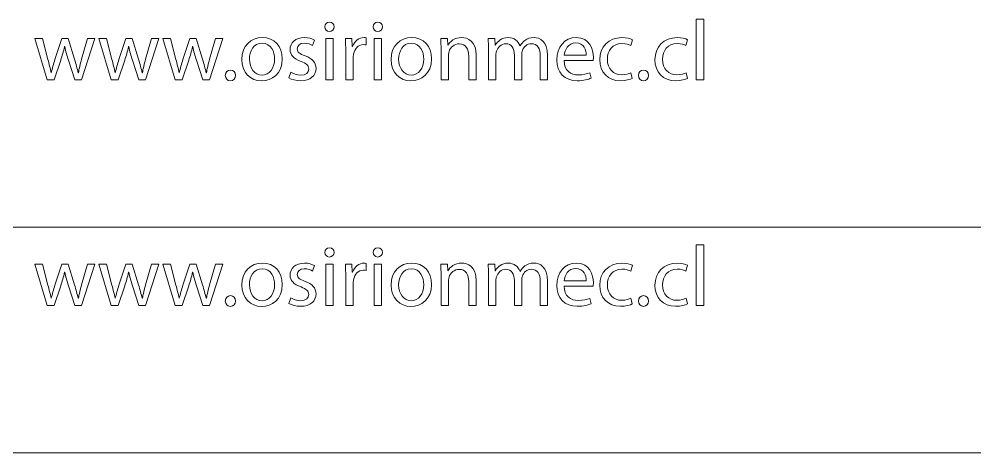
# Model space of a CAD drawing. Header units: inches. Extents: x 4400 to 4800, y 4100 to 4300.
# Drawn here: x 4435.5 to 4491.3, y 4232.9 to 4258.3 of the extents above; entities that cross this region are included whole.
import ezdxf

# ---------------------------------------------------------------- set-up
doc = ezdxf.new("R2010")
doc.units = ezdxf.units.IN
doc.header["$MEASUREMENT"] = 0
doc.layers.add('Capa 1', color=7, linetype='Continuous')

# ---------------------------------------------------------------- blocks, each defined once
blk = doc.blocks.new('block 5')
at = {"layer": 'Capa 1', "color": 1, "lineweight": 9, "true_color": 0xff0000}
for points in [[(4475.055, 4258.269), (4475.495, 4258.269), (4475.495, 4254.719), (4475.055, 4254.719), (4475.055, 4258.269)], [(4453.401, 4254.719), (4453.401, 4257.139), (4453.84, 4257.139), (4453.84, 4254.719), (4453.401, 4254.719)], [(4456.225, 4254.719), (4456.225, 4257.139), (4456.665, 4257.139), (4456.665, 4254.719), (4456.225, 4254.719)]]:
    blk.add_lwpolyline(points, dxfattribs=at)
for points, knots in [([(4453.89, 4257.819), (4453.896, 4257.669), (4453.785, 4257.549), (4453.61, 4257.549), (4453.455, 4257.549), (4453.345, 4257.669), (4453.345, 4257.819), (4453.345, 4257.974), (4453.46, 4258.094), (4453.62, 4258.094), (4453.785, 4258.094), (4453.89, 4257.974), (4453.89, 4257.819)], [0, 0, 0, 0, 1, 1, 1, 2, 2, 2, 3, 3, 3, 4, 4, 4, 4]), ([(4456.715, 4257.819), (4456.72, 4257.669), (4456.61, 4257.549), (4456.435, 4257.549), (4456.28, 4257.549), (4456.17, 4257.669), (4456.17, 4257.819), (4456.17, 4257.974), (4456.285, 4258.094), (4456.445, 4258.094), (4456.61, 4258.094), (4456.715, 4257.974), (4456.715, 4257.819)], [0, 0, 0, 0, 1, 1, 1, 2, 2, 2, 3, 3, 3, 4, 4, 4, 4]), ([(4436.851, 4257.139), (4436.851, 4257.139), (4437.171, 4255.909), (4437.171, 4255.909), (4437.241, 4255.639), (4437.306, 4255.389), (4437.351, 4255.139), (4437.351, 4255.139), (4437.366, 4255.139), (4437.366, 4255.139), (4437.42, 4255.384), (4437.501, 4255.644), (4437.581, 4255.904), (4437.581, 4255.904), (4437.976, 4257.139), (4437.976, 4257.139), (4437.976, 4257.139), (4438.346, 4257.139), (4438.346, 4257.139), (4438.346, 4257.139), (4438.721, 4255.929), (4438.721, 4255.929), (4438.811, 4255.639), (4438.881, 4255.384), (4438.936, 4255.139), (4438.936, 4255.139), (4438.951, 4255.139), (4438.951, 4255.139), (4438.991, 4255.384), (4439.056, 4255.639), (4439.136, 4255.924), (4439.136, 4255.924), (4439.481, 4257.139), (4439.481, 4257.139), (4439.481, 4257.139), (4439.916, 4257.139), (4439.916, 4257.139), (4439.916, 4257.139), (4439.136, 4254.719), (4439.136, 4254.719), (4439.136, 4254.719), (4438.736, 4254.719), (4438.736, 4254.719), (4438.736, 4254.719), (4438.366, 4255.874), (4438.366, 4255.874), (4438.281, 4256.144), (4438.211, 4256.384), (4438.151, 4256.669), (4438.151, 4256.669), (4438.141, 4256.669), (4438.141, 4256.669), (4438.081, 4256.379), (4438.006, 4256.129), (4437.921, 4255.869), (4437.921, 4255.869), (4437.531, 4254.719), (4437.531, 4254.719), (4437.531, 4254.719), (4437.131, 4254.719), (4437.131, 4254.719), (4437.131, 4254.719), (4436.4, 4257.139), (4436.4, 4257.139), (4436.4, 4257.139), (4436.851, 4257.139), (4436.851, 4257.139)], [0, 0, 0, 0, 1, 1, 1, 2, 2, 2, 3, 3, 3, 4, 4, 4, 5, 5, 5, 6, 6, 6, 7, 7, 7, 8, 8, 8, 9, 9, 9, 10, 10, 10, 11, 11, 11, 12, 12, 12, 13, 13, 13, 14, 14, 14, 15, 15, 15, 16, 16, 16, 17, 17, 17, 18, 18, 18, 19, 19, 19, 20, 20, 20, 21, 21, 21, 22, 22, 22, 22]), ([(4440.591, 4257.139), (4440.591, 4257.139), (4440.911, 4255.909), (4440.911, 4255.909), (4440.981, 4255.639), (4441.046, 4255.389), (4441.091, 4255.139), (4441.091, 4255.139), (4441.106, 4255.139), (4441.106, 4255.139), (4441.16, 4255.384), (4441.241, 4255.644), (4441.321, 4255.904), (4441.321, 4255.904), (4441.716, 4257.139), (4441.716, 4257.139), (4441.716, 4257.139), (4442.086, 4257.139), (4442.086, 4257.139), (4442.086, 4257.139), (4442.461, 4255.929), (4442.461, 4255.929), (4442.551, 4255.639), (4442.621, 4255.384), (4442.676, 4255.139), (4442.676, 4255.139), (4442.691, 4255.139), (4442.691, 4255.139), (4442.731, 4255.384), (4442.796, 4255.639), (4442.876, 4255.924), (4442.876, 4255.924), (4443.221, 4257.139), (4443.221, 4257.139), (4443.221, 4257.139), (4443.656, 4257.139), (4443.656, 4257.139), (4443.656, 4257.139), (4442.876, 4254.719), (4442.876, 4254.719), (4442.876, 4254.719), (4442.476, 4254.719), (4442.476, 4254.719), (4442.476, 4254.719), (4442.106, 4255.874), (4442.106, 4255.874), (4442.021, 4256.144), (4441.951, 4256.384), (4441.891, 4256.669), (4441.891, 4256.669), (4441.881, 4256.669), (4441.881, 4256.669), (4441.821, 4256.379), (4441.746, 4256.129), (4441.661, 4255.869), (4441.661, 4255.869), (4441.271, 4254.719), (4441.271, 4254.719), (4441.271, 4254.719), (4440.871, 4254.719), (4440.871, 4254.719), (4440.871, 4254.719), (4440.14, 4257.139), (4440.14, 4257.139), (4440.14, 4257.139), (4440.591, 4257.139), (4440.591, 4257.139)], [0, 0, 0, 0, 1, 1, 1, 2, 2, 2, 3, 3, 3, 4, 4, 4, 5, 5, 5, 6, 6, 6, 7, 7, 7, 8, 8, 8, 9, 9, 9, 10, 10, 10, 11, 11, 11, 12, 12, 12, 13, 13, 13, 14, 14, 14, 15, 15, 15, 16, 16, 16, 17, 17, 17, 18, 18, 18, 19, 19, 19, 20, 20, 20, 21, 21, 21, 22, 22, 22, 22]), ([(4444.331, 4257.139), (4444.331, 4257.139), (4444.651, 4255.909), (4444.651, 4255.909), (4444.721, 4255.639), (4444.786, 4255.389), (4444.831, 4255.139), (4444.831, 4255.139), (4444.846, 4255.139), (4444.846, 4255.139), (4444.9, 4255.384), (4444.981, 4255.644), (4445.061, 4255.904), (4445.061, 4255.904), (4445.456, 4257.139), (4445.456, 4257.139), (4445.456, 4257.139), (4445.826, 4257.139), (4445.826, 4257.139), (4445.826, 4257.139), (4446.201, 4255.929), (4446.201, 4255.929), (4446.291, 4255.639), (4446.361, 4255.384), (4446.416, 4255.139), (4446.416, 4255.139), (4446.431, 4255.139), (4446.431, 4255.139), (4446.471, 4255.384), (4446.536, 4255.639), (4446.616, 4255.924), (4446.616, 4255.924), (4446.961, 4257.139), (4446.961, 4257.139), (4446.961, 4257.139), (4447.396, 4257.139), (4447.396, 4257.139), (4447.396, 4257.139), (4446.616, 4254.719), (4446.616, 4254.719), (4446.616, 4254.719), (4446.216, 4254.719), (4446.216, 4254.719), (4446.216, 4254.719), (4445.846, 4255.874), (4445.846, 4255.874), (4445.761, 4256.144), (4445.691, 4256.384), (4445.631, 4256.669), (4445.631, 4256.669), (4445.621, 4256.669), (4445.621, 4256.669), (4445.561, 4256.379), (4445.486, 4256.129), (4445.401, 4255.869), (4445.401, 4255.869), (4445.011, 4254.719), (4445.011, 4254.719), (4445.011, 4254.719), (4444.611, 4254.719), (4444.611, 4254.719), (4444.611, 4254.719), (4443.88, 4257.139), (4443.88, 4257.139), (4443.88, 4257.139), (4444.331, 4257.139), (4444.331, 4257.139)], [0, 0, 0, 0, 1, 1, 1, 2, 2, 2, 3, 3, 3, 4, 4, 4, 5, 5, 5, 6, 6, 6, 7, 7, 7, 8, 8, 8, 9, 9, 9, 10, 10, 10, 11, 11, 11, 12, 12, 12, 13, 13, 13, 14, 14, 14, 15, 15, 15, 16, 16, 16, 17, 17, 17, 18, 18, 18, 19, 19, 19, 20, 20, 20, 21, 21, 21, 22, 22, 22, 22]), ([(4450.866, 4255.949), (4450.866, 4255.054), (4450.246, 4254.664), (4449.661, 4254.664), (4449.006, 4254.664), (4448.501, 4255.144), (4448.501, 4255.909), (4448.501, 4256.719), (4449.03, 4257.194), (4449.7, 4257.194), (4450.396, 4257.194), (4450.866, 4256.689), (4450.866, 4255.949)], [0, 0, 0, 0, 1, 1, 1, 2, 2, 2, 3, 3, 3, 4, 4, 4, 4]), ([(4448.945, 4255.924), (4448.945, 4255.394), (4449.251, 4254.994), (4449.681, 4254.994), (4450.101, 4254.994), (4450.416, 4255.389), (4450.416, 4255.934), (4450.416, 4256.344), (4450.211, 4256.864), (4449.69, 4256.864), (4449.171, 4256.864), (4448.945, 4256.384), (4448.945, 4255.924)], [0, 0, 0, 0, 1, 1, 1, 2, 2, 2, 3, 3, 3, 4, 4, 4, 4]), ([(4451.36, 4255.169), (4451.49, 4255.084), (4451.72, 4254.994), (4451.94, 4254.994), (4452.26, 4254.994), (4452.41, 4255.154), (4452.41, 4255.354), (4452.41, 4255.564), (4452.285, 4255.679), (4451.96, 4255.799), (4451.525, 4255.954), (4451.32, 4256.194), (4451.32, 4256.484), (4451.32, 4256.874), (4451.635, 4257.194), (4452.155, 4257.194), (4452.4, 4257.194), (4452.615, 4257.124), (4452.75, 4257.044), (4452.75, 4257.044), (4452.64, 4256.724), (4452.64, 4256.724), (4452.545, 4256.784), (4452.37, 4256.864), (4452.145, 4256.864), (4451.885, 4256.864), (4451.74, 4256.714), (4451.74, 4256.534), (4451.74, 4256.334), (4451.885, 4256.244), (4452.2, 4256.124), (4452.62, 4255.964), (4452.836, 4255.754), (4452.836, 4255.394), (4452.836, 4254.969), (4452.505, 4254.669), (4451.93, 4254.669), (4451.665, 4254.669), (4451.42, 4254.734), (4451.25, 4254.834), (4451.25, 4254.834), (4451.36, 4255.169), (4451.36, 4255.169)], [0, 0, 0, 0, 1, 1, 1, 2, 2, 2, 3, 3, 3, 4, 4, 4, 5, 5, 5, 6, 6, 6, 7, 7, 7, 8, 8, 8, 9, 9, 9, 10, 10, 10, 11, 11, 11, 12, 12, 12, 13, 13, 13, 14, 14, 14, 14]), ([(4454.57, 4256.384), (4454.57, 4256.669), (4454.565, 4256.914), (4454.55, 4257.139), (4454.55, 4257.139), (4454.935, 4257.139), (4454.935, 4257.139), (4454.935, 4257.139), (4454.95, 4256.664), (4454.95, 4256.664), (4454.95, 4256.664), (4454.97, 4256.664), (4454.97, 4256.664), (4455.08, 4256.989), (4455.346, 4257.194), (4455.641, 4257.194), (4455.69, 4257.194), (4455.726, 4257.189), (4455.766, 4257.179), (4455.766, 4257.179), (4455.766, 4256.764), (4455.766, 4256.764), (4455.72, 4256.774), (4455.676, 4256.779), (4455.615, 4256.779), (4455.305, 4256.779), (4455.086, 4256.544), (4455.026, 4256.214), (4455.016, 4256.154), (4455.006, 4256.084), (4455.006, 4256.009), (4455.006, 4256.009), (4455.006, 4254.719), (4455.006, 4254.719), (4455.006, 4254.719), (4454.57, 4254.719), (4454.57, 4254.719), (4454.57, 4254.719), (4454.57, 4256.384), (4454.57, 4256.384)], [0, 0, 0, 0, 1, 1, 1, 2, 2, 2, 3, 3, 3, 4, 4, 4, 5, 5, 5, 6, 6, 6, 7, 7, 7, 8, 8, 8, 9, 9, 9, 10, 10, 10, 11, 11, 11, 12, 12, 12, 13, 13, 13, 13]), ([(4459.585, 4255.949), (4459.585, 4255.054), (4458.965, 4254.664), (4458.38, 4254.664), (4457.725, 4254.664), (4457.22, 4255.144), (4457.22, 4255.909), (4457.22, 4256.719), (4457.75, 4257.194), (4458.42, 4257.194), (4459.115, 4257.194), (4459.585, 4256.689), (4459.585, 4255.949)], [0, 0, 0, 0, 1, 1, 1, 2, 2, 2, 3, 3, 3, 4, 4, 4, 4]), ([(4457.665, 4255.924), (4457.665, 4255.394), (4457.97, 4254.994), (4458.4, 4254.994), (4458.82, 4254.994), (4459.135, 4255.389), (4459.135, 4255.934), (4459.135, 4256.344), (4458.93, 4256.864), (4458.41, 4256.864), (4457.89, 4256.864), (4457.665, 4256.384), (4457.665, 4255.924)], [0, 0, 0, 0, 1, 1, 1, 2, 2, 2, 3, 3, 3, 4, 4, 4, 4]), ([(4460.14, 4256.484), (4460.14, 4256.734), (4460.135, 4256.939), (4460.12, 4257.139), (4460.12, 4257.139), (4460.51, 4257.139), (4460.51, 4257.139), (4460.51, 4257.139), (4460.535, 4256.739), (4460.535, 4256.739), (4460.535, 4256.739), (4460.545, 4256.739), (4460.545, 4256.739), (4460.665, 4256.969), (4460.945, 4257.194), (4461.345, 4257.194), (4461.68, 4257.194), (4462.2, 4256.994), (4462.2, 4256.164), (4462.2, 4256.164), (4462.2, 4254.719), (4462.2, 4254.719), (4462.2, 4254.719), (4461.76, 4254.719), (4461.76, 4254.719), (4461.76, 4254.719), (4461.76, 4256.114), (4461.76, 4256.114), (4461.76, 4256.504), (4461.615, 4256.829), (4461.2, 4256.829), (4460.91, 4256.829), (4460.685, 4256.624), (4460.61, 4256.379), (4460.59, 4256.324), (4460.58, 4256.249), (4460.58, 4256.174), (4460.58, 4256.174), (4460.58, 4254.719), (4460.58, 4254.719), (4460.58, 4254.719), (4460.14, 4254.719), (4460.14, 4254.719), (4460.14, 4254.719), (4460.14, 4256.484), (4460.14, 4256.484)], [0, 0, 0, 0, 1, 1, 1, 2, 2, 2, 3, 3, 3, 4, 4, 4, 5, 5, 5, 6, 6, 6, 7, 7, 7, 8, 8, 8, 9, 9, 9, 10, 10, 10, 11, 11, 11, 12, 12, 12, 13, 13, 13, 14, 14, 14, 15, 15, 15, 15]), ([(4462.915, 4256.484), (4462.915, 4256.734), (4462.91, 4256.939), (4462.895, 4257.139), (4462.895, 4257.139), (4463.28, 4257.139), (4463.28, 4257.139), (4463.28, 4257.139), (4463.3, 4256.749), (4463.3, 4256.749), (4463.3, 4256.749), (4463.315, 4256.749), (4463.315, 4256.749), (4463.45, 4256.979), (4463.675, 4257.194), (4464.075, 4257.194), (4464.405, 4257.194), (4464.655, 4256.994), (4464.76, 4256.709), (4464.76, 4256.709), (4464.77, 4256.709), (4464.77, 4256.709), (4464.845, 4256.844), (4464.94, 4256.949), (4465.04, 4257.024), (4465.186, 4257.134), (4465.345, 4257.194), (4465.575, 4257.194), (4465.896, 4257.194), (4466.371, 4256.984), (4466.371, 4256.144), (4466.371, 4256.144), (4466.371, 4254.719), (4466.371, 4254.719), (4466.371, 4254.719), (4465.941, 4254.719), (4465.941, 4254.719), (4465.941, 4254.719), (4465.941, 4256.089), (4465.941, 4256.089), (4465.941, 4256.554), (4465.77, 4256.834), (4465.415, 4256.834), (4465.166, 4256.834), (4464.971, 4256.649), (4464.895, 4256.434), (4464.875, 4256.374), (4464.86, 4256.294), (4464.86, 4256.214), (4464.86, 4256.214), (4464.86, 4254.719), (4464.86, 4254.719), (4464.86, 4254.719), (4464.43, 4254.719), (4464.43, 4254.719), (4464.43, 4254.719), (4464.43, 4256.169), (4464.43, 4256.169), (4464.43, 4256.554), (4464.26, 4256.834), (4463.925, 4256.834), (4463.65, 4256.834), (4463.45, 4256.614), (4463.38, 4256.394), (4463.355, 4256.329), (4463.345, 4256.254), (4463.345, 4256.179), (4463.345, 4256.179), (4463.345, 4254.719), (4463.345, 4254.719), (4463.345, 4254.719), (4462.915, 4254.719), (4462.915, 4254.719), (4462.915, 4254.719), (4462.915, 4256.484), (4462.915, 4256.484)], [0, 0, 0, 0, 1, 1, 1, 2, 2, 2, 3, 3, 3, 4, 4, 4, 5, 5, 5, 6, 6, 6, 7, 7, 7, 8, 8, 8, 9, 9, 9, 10, 10, 10, 11, 11, 11, 12, 12, 12, 13, 13, 13, 14, 14, 14, 15, 15, 15, 16, 16, 16, 17, 17, 17, 18, 18, 18, 19, 19, 19, 20, 20, 20, 21, 21, 21, 22, 22, 22, 23, 23, 23, 24, 24, 24, 25, 25, 25, 25]), ([(4467.33, 4255.849), (4467.34, 4255.254), (4467.72, 4255.009), (4468.16, 4255.009), (4468.475, 4255.009), (4468.665, 4255.064), (4468.83, 4255.134), (4468.83, 4255.134), (4468.905, 4254.819), (4468.905, 4254.819), (4468.75, 4254.749), (4468.485, 4254.669), (4468.1, 4254.669), (4467.355, 4254.669), (4466.91, 4255.159), (4466.91, 4255.889), (4466.91, 4256.619), (4467.34, 4257.194), (4468.045, 4257.194), (4468.835, 4257.194), (4469.045, 4256.499), (4469.045, 4256.054), (4469.045, 4255.964), (4469.035, 4255.894), (4469.03, 4255.849), (4469.03, 4255.849), (4467.33, 4255.849), (4467.33, 4255.849)], [0, 0, 0, 0, 1, 1, 1, 2, 2, 2, 3, 3, 3, 4, 4, 4, 5, 5, 5, 6, 6, 6, 7, 7, 7, 8, 8, 8, 9, 9, 9, 9]), ([(4468.62, 4256.164), (4468.625, 4256.444), (4468.505, 4256.879), (4468.01, 4256.879), (4467.565, 4256.879), (4467.37, 4256.469), (4467.335, 4256.164), (4467.335, 4256.164), (4468.62, 4256.164), (4468.62, 4256.164)], [0, 0, 0, 0, 1, 1, 1, 2, 2, 2, 3, 3, 3, 3]), ([(4471.315, 4254.809), (4471.2, 4254.749), (4470.945, 4254.669), (4470.62, 4254.669), (4469.89, 4254.669), (4469.415, 4255.164), (4469.415, 4255.904), (4469.415, 4256.649), (4469.925, 4257.189), (4470.715, 4257.189), (4470.975, 4257.189), (4471.205, 4257.124), (4471.325, 4257.064), (4471.325, 4257.064), (4471.225, 4256.724), (4471.225, 4256.724), (4471.12, 4256.784), (4470.955, 4256.839), (4470.715, 4256.839), (4470.16, 4256.839), (4469.86, 4256.429), (4469.86, 4255.924), (4469.86, 4255.364), (4470.22, 4255.019), (4470.7, 4255.019), (4470.95, 4255.019), (4471.115, 4255.084), (4471.24, 4255.139), (4471.24, 4255.139), (4471.315, 4254.809), (4471.315, 4254.809)], [0, 0, 0, 0, 1, 1, 1, 2, 2, 2, 3, 3, 3, 4, 4, 4, 5, 5, 5, 6, 6, 6, 7, 7, 7, 8, 8, 8, 9, 9, 9, 10, 10, 10, 10]), ([(4474.54, 4254.809), (4474.425, 4254.749), (4474.17, 4254.669), (4473.845, 4254.669), (4473.115, 4254.669), (4472.64, 4255.164), (4472.64, 4255.904), (4472.64, 4256.649), (4473.15, 4257.189), (4473.94, 4257.189), (4474.2, 4257.189), (4474.43, 4257.124), (4474.55, 4257.064), (4474.55, 4257.064), (4474.45, 4256.724), (4474.45, 4256.724), (4474.345, 4256.784), (4474.18, 4256.839), (4473.94, 4256.839), (4473.385, 4256.839), (4473.085, 4256.429), (4473.085, 4255.924), (4473.085, 4255.364), (4473.445, 4255.019), (4473.925, 4255.019), (4474.175, 4255.019), (4474.34, 4255.084), (4474.465, 4255.139), (4474.465, 4255.139), (4474.54, 4254.809), (4474.54, 4254.809)], [0, 0, 0, 0, 1, 1, 1, 2, 2, 2, 3, 3, 3, 4, 4, 4, 5, 5, 5, 6, 6, 6, 7, 7, 7, 8, 8, 8, 9, 9, 9, 10, 10, 10, 10]), ([(4447.536, 4254.979), (4447.536, 4255.164), (4447.661, 4255.294), (4447.836, 4255.294), (4448.011, 4255.294), (4448.131, 4255.164), (4448.131, 4254.979), (4448.131, 4254.799), (4448.015, 4254.664), (4447.83, 4254.664), (4447.655, 4254.664), (4447.536, 4254.799), (4447.536, 4254.979)], [0, 0, 0, 0, 1, 1, 1, 2, 2, 2, 3, 3, 3, 4, 4, 4, 4]), ([(4471.675, 4254.979), (4471.675, 4255.164), (4471.8, 4255.294), (4471.975, 4255.294), (4472.15, 4255.294), (4472.27, 4255.164), (4472.27, 4254.979), (4472.27, 4254.799), (4472.155, 4254.664), (4471.97, 4254.664), (4471.795, 4254.664), (4471.675, 4254.799), (4471.675, 4254.979)], [0, 0, 0, 0, 1, 1, 1, 2, 2, 2, 3, 3, 3, 4, 4, 4, 4])]:
    blk.add_open_spline(points, degree=3, knots=knots, dxfattribs=at)
blk = doc.blocks.new('block 6')
at = {"layer": 'Capa 1', "color": 1, "lineweight": 9, "true_color": 0xff0000}
for points in [[(4475.055, 4245.095), (4475.495, 4245.095), (4475.495, 4241.545), (4475.055, 4241.545), (4475.055, 4245.095)], [(4453.401, 4241.545), (4453.401, 4243.965), (4453.84, 4243.965), (4453.84, 4241.545), (4453.401, 4241.545)], [(4456.225, 4241.545), (4456.225, 4243.965), (4456.665, 4243.965), (4456.665, 4241.545), (4456.225, 4241.545)]]:
    blk.add_lwpolyline(points, dxfattribs=at)
for points, knots in [([(4453.89, 4244.645), (4453.896, 4244.495), (4453.785, 4244.375), (4453.61, 4244.375), (4453.455, 4244.375), (4453.345, 4244.495), (4453.345, 4244.645), (4453.345, 4244.8), (4453.46, 4244.92), (4453.62, 4244.92), (4453.785, 4244.92), (4453.89, 4244.8), (4453.89, 4244.645)], [0, 0, 0, 0, 1, 1, 1, 2, 2, 2, 3, 3, 3, 4, 4, 4, 4]), ([(4456.715, 4244.645), (4456.72, 4244.495), (4456.61, 4244.375), (4456.435, 4244.375), (4456.28, 4244.375), (4456.17, 4244.495), (4456.17, 4244.645), (4456.17, 4244.8), (4456.285, 4244.92), (4456.445, 4244.92), (4456.61, 4244.92), (4456.715, 4244.8), (4456.715, 4244.645)], [0, 0, 0, 0, 1, 1, 1, 2, 2, 2, 3, 3, 3, 4, 4, 4, 4]), ([(4436.851, 4243.965), (4436.851, 4243.965), (4437.171, 4242.735), (4437.171, 4242.735), (4437.241, 4242.465), (4437.306, 4242.215), (4437.351, 4241.965), (4437.351, 4241.965), (4437.366, 4241.965), (4437.366, 4241.965), (4437.42, 4242.21), (4437.501, 4242.47), (4437.581, 4242.73), (4437.581, 4242.73), (4437.976, 4243.965), (4437.976, 4243.965), (4437.976, 4243.965), (4438.346, 4243.965), (4438.346, 4243.965), (4438.346, 4243.965), (4438.721, 4242.755), (4438.721, 4242.755), (4438.811, 4242.465), (4438.881, 4242.21), (4438.936, 4241.965), (4438.936, 4241.965), (4438.951, 4241.965), (4438.951, 4241.965), (4438.991, 4242.21), (4439.056, 4242.465), (4439.136, 4242.75), (4439.136, 4242.75), (4439.481, 4243.965), (4439.481, 4243.965), (4439.481, 4243.965), (4439.916, 4243.965), (4439.916, 4243.965), (4439.916, 4243.965), (4439.136, 4241.545), (4439.136, 4241.545), (4439.136, 4241.545), (4438.736, 4241.545), (4438.736, 4241.545), (4438.736, 4241.545), (4438.366, 4242.7), (4438.366, 4242.7), (4438.281, 4242.97), (4438.211, 4243.21), (4438.151, 4243.495), (4438.151, 4243.495), (4438.141, 4243.495), (4438.141, 4243.495), (4438.081, 4243.205), (4438.006, 4242.955), (4437.921, 4242.695), (4437.921, 4242.695), (4437.531, 4241.545), (4437.531, 4241.545), (4437.531, 4241.545), (4437.131, 4241.545), (4437.131, 4241.545), (4437.131, 4241.545), (4436.4, 4243.965), (4436.4, 4243.965), (4436.4, 4243.965), (4436.851, 4243.965), (4436.851, 4243.965)], [0, 0, 0, 0, 1, 1, 1, 2, 2, 2, 3, 3, 3, 4, 4, 4, 5, 5, 5, 6, 6, 6, 7, 7, 7, 8, 8, 8, 9, 9, 9, 10, 10, 10, 11, 11, 11, 12, 12, 12, 13, 13, 13, 14, 14, 14, 15, 15, 15, 16, 16, 16, 17, 17, 17, 18, 18, 18, 19, 19, 19, 20, 20, 20, 21, 21, 21, 22, 22, 22, 22]), ([(4440.591, 4243.965), (4440.591, 4243.965), (4440.911, 4242.735), (4440.911, 4242.735), (4440.981, 4242.465), (4441.046, 4242.215), (4441.091, 4241.965), (4441.091, 4241.965), (4441.106, 4241.965), (4441.106, 4241.965), (4441.16, 4242.21), (4441.241, 4242.47), (4441.321, 4242.73), (4441.321, 4242.73), (4441.716, 4243.965), (4441.716, 4243.965), (4441.716, 4243.965), (4442.086, 4243.965), (4442.086, 4243.965), (4442.086, 4243.965), (4442.461, 4242.755), (4442.461, 4242.755), (4442.551, 4242.465), (4442.621, 4242.21), (4442.676, 4241.965), (4442.676, 4241.965), (4442.691, 4241.965), (4442.691, 4241.965), (4442.731, 4242.21), (4442.796, 4242.465), (4442.876, 4242.75), (4442.876, 4242.75), (4443.221, 4243.965), (4443.221, 4243.965), (4443.221, 4243.965), (4443.656, 4243.965), (4443.656, 4243.965), (4443.656, 4243.965), (4442.876, 4241.545), (4442.876, 4241.545), (4442.876, 4241.545), (4442.476, 4241.545), (4442.476, 4241.545), (4442.476, 4241.545), (4442.106, 4242.7), (4442.106, 4242.7), (4442.021, 4242.97), (4441.951, 4243.21), (4441.891, 4243.495), (4441.891, 4243.495), (4441.881, 4243.495), (4441.881, 4243.495), (4441.821, 4243.205), (4441.746, 4242.955), (4441.661, 4242.695), (4441.661, 4242.695), (4441.271, 4241.545), (4441.271, 4241.545), (4441.271, 4241.545), (4440.871, 4241.545), (4440.871, 4241.545), (4440.871, 4241.545), (4440.14, 4243.965), (4440.14, 4243.965), (4440.14, 4243.965), (4440.591, 4243.965), (4440.591, 4243.965)], [0, 0, 0, 0, 1, 1, 1, 2, 2, 2, 3, 3, 3, 4, 4, 4, 5, 5, 5, 6, 6, 6, 7, 7, 7, 8, 8, 8, 9, 9, 9, 10, 10, 10, 11, 11, 11, 12, 12, 12, 13, 13, 13, 14, 14, 14, 15, 15, 15, 16, 16, 16, 17, 17, 17, 18, 18, 18, 19, 19, 19, 20, 20, 20, 21, 21, 21, 22, 22, 22, 22]), ([(4444.331, 4243.965), (4444.331, 4243.965), (4444.651, 4242.735), (4444.651, 4242.735), (4444.721, 4242.465), (4444.786, 4242.215), (4444.831, 4241.965), (4444.831, 4241.965), (4444.846, 4241.965), (4444.846, 4241.965), (4444.9, 4242.21), (4444.981, 4242.47), (4445.061, 4242.73), (4445.061, 4242.73), (4445.456, 4243.965), (4445.456, 4243.965), (4445.456, 4243.965), (4445.826, 4243.965), (4445.826, 4243.965), (4445.826, 4243.965), (4446.201, 4242.755), (4446.201, 4242.755), (4446.291, 4242.465), (4446.361, 4242.21), (4446.416, 4241.965), (4446.416, 4241.965), (4446.431, 4241.965), (4446.431, 4241.965), (4446.471, 4242.21), (4446.536, 4242.465), (4446.616, 4242.75), (4446.616, 4242.75), (4446.961, 4243.965), (4446.961, 4243.965), (4446.961, 4243.965), (4447.396, 4243.965), (4447.396, 4243.965), (4447.396, 4243.965), (4446.616, 4241.545), (4446.616, 4241.545), (4446.616, 4241.545), (4446.216, 4241.545), (4446.216, 4241.545), (4446.216, 4241.545), (4445.846, 4242.7), (4445.846, 4242.7), (4445.761, 4242.97), (4445.691, 4243.21), (4445.631, 4243.495), (4445.631, 4243.495), (4445.621, 4243.495), (4445.621, 4243.495), (4445.561, 4243.205), (4445.486, 4242.955), (4445.401, 4242.695), (4445.401, 4242.695), (4445.011, 4241.545), (4445.011, 4241.545), (4445.011, 4241.545), (4444.611, 4241.545), (4444.611, 4241.545), (4444.611, 4241.545), (4443.88, 4243.965), (4443.88, 4243.965), (4443.88, 4243.965), (4444.331, 4243.965), (4444.331, 4243.965)], [0, 0, 0, 0, 1, 1, 1, 2, 2, 2, 3, 3, 3, 4, 4, 4, 5, 5, 5, 6, 6, 6, 7, 7, 7, 8, 8, 8, 9, 9, 9, 10, 10, 10, 11, 11, 11, 12, 12, 12, 13, 13, 13, 14, 14, 14, 15, 15, 15, 16, 16, 16, 17, 17, 17, 18, 18, 18, 19, 19, 19, 20, 20, 20, 21, 21, 21, 22, 22, 22, 22]), ([(4450.866, 4242.775), (4450.866, 4241.88), (4450.246, 4241.49), (4449.661, 4241.49), (4449.006, 4241.49), (4448.501, 4241.97), (4448.501, 4242.735), (4448.501, 4243.545), (4449.03, 4244.02), (4449.7, 4244.02), (4450.396, 4244.02), (4450.866, 4243.515), (4450.866, 4242.775)], [0, 0, 0, 0, 1, 1, 1, 2, 2, 2, 3, 3, 3, 4, 4, 4, 4]), ([(4451.36, 4241.995), (4451.49, 4241.91), (4451.72, 4241.82), (4451.94, 4241.82), (4452.26, 4241.82), (4452.41, 4241.98), (4452.41, 4242.18), (4452.41, 4242.39), (4452.285, 4242.505), (4451.96, 4242.625), (4451.525, 4242.78), (4451.32, 4243.02), (4451.32, 4243.31), (4451.32, 4243.7), (4451.635, 4244.02), (4452.155, 4244.02), (4452.4, 4244.02), (4452.615, 4243.95), (4452.75, 4243.87), (4452.75, 4243.87), (4452.64, 4243.55), (4452.64, 4243.55), (4452.545, 4243.61), (4452.37, 4243.69), (4452.145, 4243.69), (4451.885, 4243.69), (4451.74, 4243.54), (4451.74, 4243.36), (4451.74, 4243.16), (4451.885, 4243.07), (4452.2, 4242.95), (4452.62, 4242.79), (4452.836, 4242.58), (4452.836, 4242.22), (4452.836, 4241.795), (4452.505, 4241.495), (4451.93, 4241.495), (4451.665, 4241.495), (4451.42, 4241.56), (4451.25, 4241.66), (4451.25, 4241.66), (4451.36, 4241.995), (4451.36, 4241.995)], [0, 0, 0, 0, 1, 1, 1, 2, 2, 2, 3, 3, 3, 4, 4, 4, 5, 5, 5, 6, 6, 6, 7, 7, 7, 8, 8, 8, 9, 9, 9, 10, 10, 10, 11, 11, 11, 12, 12, 12, 13, 13, 13, 14, 14, 14, 14]), ([(4454.57, 4243.21), (4454.57, 4243.495), (4454.565, 4243.74), (4454.55, 4243.965), (4454.55, 4243.965), (4454.935, 4243.965), (4454.935, 4243.965), (4454.935, 4243.965), (4454.95, 4243.49), (4454.95, 4243.49), (4454.95, 4243.49), (4454.97, 4243.49), (4454.97, 4243.49), (4455.08, 4243.815), (4455.346, 4244.02), (4455.641, 4244.02), (4455.69, 4244.02), (4455.726, 4244.015), (4455.766, 4244.005), (4455.766, 4244.005), (4455.766, 4243.59), (4455.766, 4243.59), (4455.72, 4243.6), (4455.676, 4243.605), (4455.615, 4243.605), (4455.305, 4243.605), (4455.086, 4243.37), (4455.026, 4243.04), (4455.016, 4242.98), (4455.006, 4242.91), (4455.006, 4242.835), (4455.006, 4242.835), (4455.006, 4241.545), (4455.006, 4241.545), (4455.006, 4241.545), (4454.57, 4241.545), (4454.57, 4241.545), (4454.57, 4241.545), (4454.57, 4243.21), (4454.57, 4243.21)], [0, 0, 0, 0, 1, 1, 1, 2, 2, 2, 3, 3, 3, 4, 4, 4, 5, 5, 5, 6, 6, 6, 7, 7, 7, 8, 8, 8, 9, 9, 9, 10, 10, 10, 11, 11, 11, 12, 12, 12, 13, 13, 13, 13]), ([(4459.585, 4242.775), (4459.585, 4241.88), (4458.965, 4241.49), (4458.38, 4241.49), (4457.725, 4241.49), (4457.22, 4241.97), (4457.22, 4242.735), (4457.22, 4243.545), (4457.75, 4244.02), (4458.42, 4244.02), (4459.115, 4244.02), (4459.585, 4243.515), (4459.585, 4242.775)], [0, 0, 0, 0, 1, 1, 1, 2, 2, 2, 3, 3, 3, 4, 4, 4, 4]), ([(4460.14, 4243.31), (4460.14, 4243.56), (4460.135, 4243.765), (4460.12, 4243.965), (4460.12, 4243.965), (4460.51, 4243.965), (4460.51, 4243.965), (4460.51, 4243.965), (4460.535, 4243.565), (4460.535, 4243.565), (4460.535, 4243.565), (4460.545, 4243.565), (4460.545, 4243.565), (4460.665, 4243.795), (4460.945, 4244.02), (4461.345, 4244.02), (4461.68, 4244.02), (4462.2, 4243.82), (4462.2, 4242.99), (4462.2, 4242.99), (4462.2, 4241.545), (4462.2, 4241.545), (4462.2, 4241.545), (4461.76, 4241.545), (4461.76, 4241.545), (4461.76, 4241.545), (4461.76, 4242.94), (4461.76, 4242.94), (4461.76, 4243.33), (4461.615, 4243.655), (4461.2, 4243.655), (4460.91, 4243.655), (4460.685, 4243.45), (4460.61, 4243.205), (4460.59, 4243.15), (4460.58, 4243.075), (4460.58, 4243), (4460.58, 4243), (4460.58, 4241.545), (4460.58, 4241.545), (4460.58, 4241.545), (4460.14, 4241.545), (4460.14, 4241.545), (4460.14, 4241.545), (4460.14, 4243.31), (4460.14, 4243.31)], [0, 0, 0, 0, 1, 1, 1, 2, 2, 2, 3, 3, 3, 4, 4, 4, 5, 5, 5, 6, 6, 6, 7, 7, 7, 8, 8, 8, 9, 9, 9, 10, 10, 10, 11, 11, 11, 12, 12, 12, 13, 13, 13, 14, 14, 14, 15, 15, 15, 15]), ([(4462.915, 4243.31), (4462.915, 4243.56), (4462.91, 4243.765), (4462.895, 4243.965), (4462.895, 4243.965), (4463.28, 4243.965), (4463.28, 4243.965), (4463.28, 4243.965), (4463.3, 4243.575), (4463.3, 4243.575), (4463.3, 4243.575), (4463.315, 4243.575), (4463.315, 4243.575), (4463.45, 4243.805), (4463.675, 4244.02), (4464.075, 4244.02), (4464.405, 4244.02), (4464.655, 4243.82), (4464.76, 4243.535), (4464.76, 4243.535), (4464.77, 4243.535), (4464.77, 4243.535), (4464.845, 4243.67), (4464.94, 4243.775), (4465.04, 4243.85), (4465.186, 4243.96), (4465.345, 4244.02), (4465.575, 4244.02), (4465.896, 4244.02), (4466.371, 4243.81), (4466.371, 4242.97), (4466.371, 4242.97), (4466.371, 4241.545), (4466.371, 4241.545), (4466.371, 4241.545), (4465.941, 4241.545), (4465.941, 4241.545), (4465.941, 4241.545), (4465.941, 4242.915), (4465.941, 4242.915), (4465.941, 4243.38), (4465.77, 4243.66), (4465.415, 4243.66), (4465.166, 4243.66), (4464.971, 4243.475), (4464.895, 4243.26), (4464.875, 4243.2), (4464.86, 4243.12), (4464.86, 4243.04), (4464.86, 4243.04), (4464.86, 4241.545), (4464.86, 4241.545), (4464.86, 4241.545), (4464.43, 4241.545), (4464.43, 4241.545), (4464.43, 4241.545), (4464.43, 4242.995), (4464.43, 4242.995), (4464.43, 4243.38), (4464.26, 4243.66), (4463.925, 4243.66), (4463.65, 4243.66), (4463.45, 4243.44), (4463.38, 4243.22), (4463.355, 4243.155), (4463.345, 4243.08), (4463.345, 4243.005), (4463.345, 4243.005), (4463.345, 4241.545), (4463.345, 4241.545), (4463.345, 4241.545), (4462.915, 4241.545), (4462.915, 4241.545), (4462.915, 4241.545), (4462.915, 4243.31), (4462.915, 4243.31)], [0, 0, 0, 0, 1, 1, 1, 2, 2, 2, 3, 3, 3, 4, 4, 4, 5, 5, 5, 6, 6, 6, 7, 7, 7, 8, 8, 8, 9, 9, 9, 10, 10, 10, 11, 11, 11, 12, 12, 12, 13, 13, 13, 14, 14, 14, 15, 15, 15, 16, 16, 16, 17, 17, 17, 18, 18, 18, 19, 19, 19, 20, 20, 20, 21, 21, 21, 22, 22, 22, 23, 23, 23, 24, 24, 24, 25, 25, 25, 25]), ([(4467.33, 4242.675), (4467.34, 4242.08), (4467.72, 4241.835), (4468.16, 4241.835), (4468.475, 4241.835), (4468.665, 4241.89), (4468.83, 4241.96), (4468.83, 4241.96), (4468.905, 4241.645), (4468.905, 4241.645), (4468.75, 4241.575), (4468.485, 4241.495), (4468.1, 4241.495), (4467.355, 4241.495), (4466.91, 4241.985), (4466.91, 4242.715), (4466.91, 4243.445), (4467.34, 4244.02), (4468.045, 4244.02), (4468.835, 4244.02), (4469.045, 4243.325), (4469.045, 4242.88), (4469.045, 4242.79), (4469.035, 4242.72), (4469.03, 4242.675), (4469.03, 4242.675), (4467.33, 4242.675), (4467.33, 4242.675)], [0, 0, 0, 0, 1, 1, 1, 2, 2, 2, 3, 3, 3, 4, 4, 4, 5, 5, 5, 6, 6, 6, 7, 7, 7, 8, 8, 8, 9, 9, 9, 9]), ([(4471.315, 4241.635), (4471.2, 4241.575), (4470.945, 4241.495), (4470.62, 4241.495), (4469.89, 4241.495), (4469.415, 4241.99), (4469.415, 4242.73), (4469.415, 4243.475), (4469.925, 4244.015), (4470.715, 4244.015), (4470.975, 4244.015), (4471.205, 4243.95), (4471.325, 4243.89), (4471.325, 4243.89), (4471.225, 4243.55), (4471.225, 4243.55), (4471.12, 4243.61), (4470.955, 4243.665), (4470.715, 4243.665), (4470.16, 4243.665), (4469.86, 4243.255), (4469.86, 4242.75), (4469.86, 4242.19), (4470.22, 4241.845), (4470.7, 4241.845), (4470.95, 4241.845), (4471.115, 4241.91), (4471.24, 4241.965), (4471.24, 4241.965), (4471.315, 4241.635), (4471.315, 4241.635)], [0, 0, 0, 0, 1, 1, 1, 2, 2, 2, 3, 3, 3, 4, 4, 4, 5, 5, 5, 6, 6, 6, 7, 7, 7, 8, 8, 8, 9, 9, 9, 10, 10, 10, 10]), ([(4474.54, 4241.635), (4474.425, 4241.575), (4474.17, 4241.495), (4473.845, 4241.495), (4473.115, 4241.495), (4472.64, 4241.99), (4472.64, 4242.73), (4472.64, 4243.475), (4473.15, 4244.015), (4473.94, 4244.015), (4474.2, 4244.015), (4474.43, 4243.95), (4474.55, 4243.89), (4474.55, 4243.89), (4474.45, 4243.55), (4474.45, 4243.55), (4474.345, 4243.61), (4474.18, 4243.665), (4473.94, 4243.665), (4473.385, 4243.665), (4473.085, 4243.255), (4473.085, 4242.75), (4473.085, 4242.19), (4473.445, 4241.845), (4473.925, 4241.845), (4474.175, 4241.845), (4474.34, 4241.91), (4474.465, 4241.965), (4474.465, 4241.965), (4474.54, 4241.635), (4474.54, 4241.635)], [0, 0, 0, 0, 1, 1, 1, 2, 2, 2, 3, 3, 3, 4, 4, 4, 5, 5, 5, 6, 6, 6, 7, 7, 7, 8, 8, 8, 9, 9, 9, 10, 10, 10, 10]), ([(4448.945, 4242.75), (4448.945, 4242.22), (4449.251, 4241.82), (4449.681, 4241.82), (4450.101, 4241.82), (4450.416, 4242.215), (4450.416, 4242.76), (4450.416, 4243.17), (4450.211, 4243.69), (4449.69, 4243.69), (4449.171, 4243.69), (4448.945, 4243.21), (4448.945, 4242.75)], [0, 0, 0, 0, 1, 1, 1, 2, 2, 2, 3, 3, 3, 4, 4, 4, 4]), ([(4457.665, 4242.75), (4457.665, 4242.22), (4457.97, 4241.82), (4458.4, 4241.82), (4458.82, 4241.82), (4459.135, 4242.215), (4459.135, 4242.76), (4459.135, 4243.17), (4458.93, 4243.69), (4458.41, 4243.69), (4457.89, 4243.69), (4457.665, 4243.21), (4457.665, 4242.75)], [0, 0, 0, 0, 1, 1, 1, 2, 2, 2, 3, 3, 3, 4, 4, 4, 4]), ([(4468.62, 4242.99), (4468.625, 4243.27), (4468.505, 4243.705), (4468.01, 4243.705), (4467.565, 4243.705), (4467.37, 4243.295), (4467.335, 4242.99), (4467.335, 4242.99), (4468.62, 4242.99), (4468.62, 4242.99)], [0, 0, 0, 0, 1, 1, 1, 2, 2, 2, 3, 3, 3, 3]), ([(4447.536, 4241.805), (4447.536, 4241.99), (4447.661, 4242.12), (4447.836, 4242.12), (4448.011, 4242.12), (4448.131, 4241.99), (4448.131, 4241.805), (4448.131, 4241.625), (4448.015, 4241.49), (4447.83, 4241.49), (4447.655, 4241.49), (4447.536, 4241.625), (4447.536, 4241.805)], [0, 0, 0, 0, 1, 1, 1, 2, 2, 2, 3, 3, 3, 4, 4, 4, 4]), ([(4471.675, 4241.805), (4471.675, 4241.99), (4471.8, 4242.12), (4471.975, 4242.12), (4472.15, 4242.12), (4472.27, 4241.99), (4472.27, 4241.805), (4472.27, 4241.625), (4472.155, 4241.49), (4471.97, 4241.49), (4471.795, 4241.49), (4471.675, 4241.625), (4471.675, 4241.805)], [0, 0, 0, 0, 1, 1, 1, 2, 2, 2, 3, 3, 3, 4, 4, 4, 4])]:
    blk.add_open_spline(points, degree=3, knots=knots, dxfattribs=at)

msp = doc.modelspace()

# ---------------------------------------------------------------- linework, layer by layer
at = {"layer": 'Capa 1', "color": 7, "lineweight": 9, "true_color": 0xffffff}
msp.add_open_spline([(4455.003, 4246.109), (4455.003, 4246.109), (4412.309, 4246.109), (4412.309, 4246.109), (4409.241, 4246.109), (4406.671, 4243.937), (4406.004, 4241.022), (4406.004, 4241.022), (4406.004, 4241.022), (4406.004, 4241.022), (4406.004, 4241.022), (4415.797, 4241.022), (4415.797, 4241.022), (4415.797, 4241.022), (4415.797, 4241.022), (4415.797, 4241.022), (4415.797, 4241.298), (4416.021, 4241.522), (4416.297, 4241.522), (4416.574, 4241.522), (4416.797, 4241.298), (4416.797, 4241.022), (4416.797, 4240.746), (4416.574, 4240.522), (4416.337, 4240.522), (4416.337, 4240.522), (4416.337, 4238.522), (4416.337, 4238.522), (4416.574, 4238.522), (4416.797, 4238.298), (4416.797, 4238.022), (4416.797, 4237.746), (4416.574, 4237.522), (4416.297, 4237.522), (4416.021, 4237.522), (4415.797, 4237.746), (4415.797, 4238.022), (4415.797, 4238.022), (4406.004, 4238.022), (4406.004, 4238.022), (4406.004, 4238.022), (4406.004, 4238.022), (4406.004, 4238.022), (4406.671, 4235.107), (4409.241, 4232.935), (4412.309, 4232.935), (4412.309, 4232.935), (4455.003, 4232.935), (4455.003, 4232.935), (4455.003, 4232.935), (4497.698, 4232.935), (4497.698, 4232.935), (4500.766, 4232.935), (4503.336, 4235.107), (4504.003, 4238.022), (4504.003, 4238.022), (4504.003, 4238.022), (4504.003, 4238.022), (4504.003, 4238.022), (4494.207, 4238.022), (4494.207, 4238.022), (4494.207, 4237.746), (4493.984, 4237.522), (4493.707, 4237.522), (4493.431, 4237.522), (4493.207, 4237.746), (4493.207, 4238.022), (4493.207, 4238.298), (4493.431, 4238.522), (4493.678, 4238.552), (4493.678, 4238.552), (4493.678, 4240.552), (4493.678, 4240.552), (4493.431, 4240.522), (4493.207, 4240.746), (4493.207, 4241.022), (4493.207, 4241.298), (4493.431, 4241.522), (4493.707, 4241.522), (4493.984, 4241.522), (4494.207, 4241.298), (4494.207, 4241.022), (4494.207, 4241.022), (4494.207, 4241.022), (4494.207, 4241.022), (4494.207, 4241.022), (4504.002, 4241.022), (4504.002, 4241.022), (4504.002, 4241.022), (4504.003, 4241.022), (4504.003, 4241.022), (4503.336, 4243.937), (4500.766, 4246.109), (4497.698, 4246.109), (4497.698, 4246.109), (4455.003, 4246.109), (4455.003, 4246.109)], degree=3, knots=[0, 0, 0, 0, 1, 1, 1, 2, 2, 2, 3, 3, 3, 4, 4, 4, 5, 5, 5, 6, 6, 6, 7, 7, 7, 8, 8, 8, 9, 9, 9, 10, 10, 10, 11, 11, 11, 12, 12, 12, 13, 13, 13, 14, 14, 14, 15, 15, 15, 16, 16, 16, 17, 17, 17, 18, 18, 18, 19, 19, 19, 20, 20, 20, 21, 21, 21, 22, 22, 22, 23, 23, 23, 24, 24, 24, 25, 25, 25, 26, 26, 26, 27, 27, 27, 28, 28, 28, 29, 29, 29, 30, 30, 30, 31, 31, 31, 32, 32, 32, 32], dxfattribs=at)

# ---------------------------------------------------------------- block references
at = {"layer": 'Capa 1'}
for name in ['block 5', 'block 6']:
    msp.add_blockref(name, (0, 0), dxfattribs=at)

doc.saveas('drawing.dxf')
